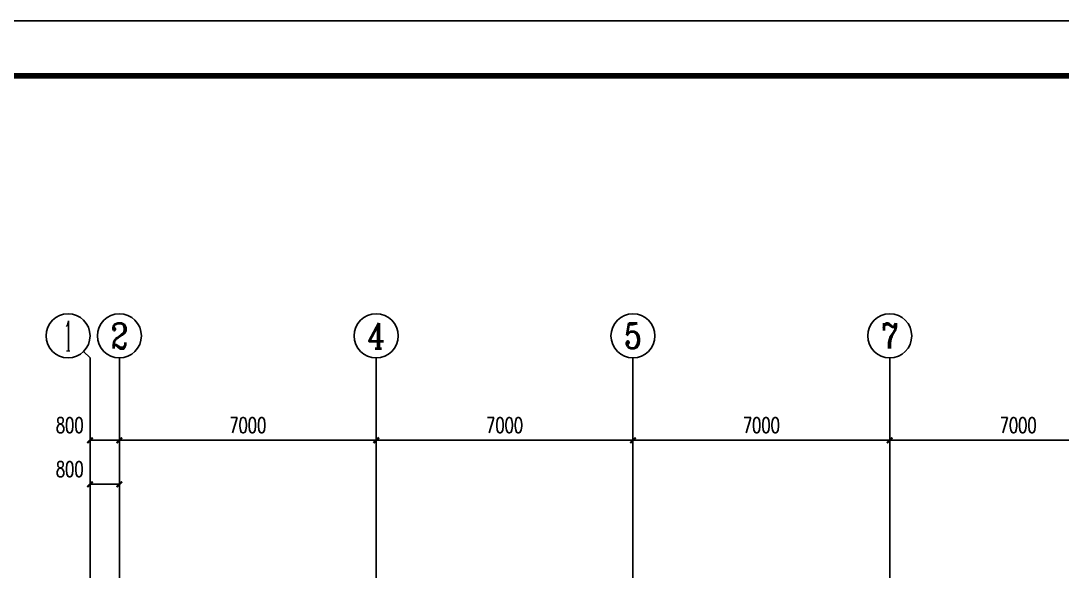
# Model space of a CAD drawing. Extents: x 0 to 302064749, y -59725395 to 1524223.
# Drawn here: x 2056921 to 2085308, y 1380221 to 1395423 of the extents above; entities that cross this region are included whole.
import ezdxf
from ezdxf.enums import TextEntityAlignment as Align

# ---------------------------------------------------------------- set-up
doc = ezdxf.new("R2010")
doc.units = 0
doc.header["$LTSCALE"] = 1000
for name, color, linetype in [('0-底图', 7, 'Continuous'), ('AXIS', 3, 'Continuous'), ('AXIS_TEXT', 7, 'Continuous'), ('BTTK', 7, 'Continuous'), ('PUB_TITLE', 4, 'Continuous')]:
    doc.layers.add(name, color=color, linetype=linetype)
doc.styles.add('_TCH_AXIS', font='COMPLEX', dxfattribs={"bigfont": 'GBCBIG'})
doc.styles.add('A_DIM_T3', font='simplex.shx', dxfattribs={"width": 0.7, "bigfont": 'gbcbig.shx'})
doc.styles.add('COMPLEX', font='COMPLEX')
doc.styles.add('HZ(TK)', font='geniso.shx', dxfattribs={"width": 0.9, "bigfont": 'hztxt.shx'})
doc.dimstyles.new('_TCH_ARCH&&150', dxfattribs={"dimtxt": 420, "dimasz": 150, "dimexe": 375, "dimexo": 450, "dimgap": 202.5, "dimtad": 1, "dimdec": 0, "dimzin": 0, "dimdsep": 46, "dimtxsty": 'A_DIM_T3', "dimblk": 'ARCHTICK', "dimcen": 0.09, "dimclrt": 7, "dimazin": 2, "dimtfac": 1, "dimtdec": 0, "dimtix": 1, "dimtmove": 2, "dimatfit": 3, "dimfxl": 150, "dimtolj": 1, "dimtzin": 0, "dimarcsym": 0})

# ---------------------------------------------------------------- blocks, each defined once
blk = doc.blocks.new('vhtemplate_2020年新竖式图框_A0')
at = {"layer": 'PUB_TITLE', "color": 7}
blk.add_lwpolyline([(0, 0), (1189, 0), (1189, 841), (0, 841)], close=True, dxfattribs=at)
at = {"layer": 'PUB_TITLE', "const_width": 1}
blk.add_lwpolyline([(25, 10), (1179, 10), (1179, 831), (25, 831)], close=True, dxfattribs=at)
at = {"layer": 'BTTK', "color": 4, "style": 'HZ(TK)', "width": 0.9}
for tag, p in [('合作单位', (1144, 743.5)), ('建设单位', (1144, 209.5)), ('工程名称', (1144, 176.5)), ('子项名称', (1154, 160)), ('图纸名称', (1144, 141))]:
    blk.add_attdef(tag, text='', height=3.5, dxfattribs=at).set_placement(p, align=Align.MIDDLE_CENTER)
for tag, p in [('注册证书号', (1156.5, 309.01)), ('注册印章号', (1156.5, 301.01)), ('设计号', (1154, 193)), ('图别', (1137.75, 34)), ('图号', (1170.25, 34)), ('版本号', (1137.75, 26)), ('日期', (1170.25, 26))]:
    blk.add_attdef(tag, text='', height=3.5, dxfattribs=at).set_placement(p, align=Align.MIDDLE)
blk = doc.blocks.new('_AXISO')
blk.add_circle((0, 0), 0.5)
at = {"layer": 'AXIS_TEXT', "style": 'COMPLEX', "width": 1.041667}
blk.add_attdef('A', text='', height=0.56, dxfattribs=at).set_placement((-0.25, -0.28), (0.25, -0.28), align=Align.FIT)
blk = doc.blocks.new('_ArchTick')
at = {"color": 0, "linetype": 'ByBlock', "const_width": 0.4}
blk.add_lwpolyline([(-0.5, -0.5), (0.5, 0.5)], dxfattribs=at)
blk = doc.blocks.new('*D792')
at = {"layer": 'AXIS', "color": 0, "lineweight": -2, "transparency": 16777216}
for p, q in [((1061411, -98025), (1061411, -95768)), ((1062211, -98025), (1062211, -95768)), ((1061411, -96143), (1062211, -96143))]:
    blk.add_line(p, q, dxfattribs=at)
at = {"layer": 'Defpoints', "color": 0, "transparency": 16777216}
for p in [(1062211, -96143), (1061411, -98475), (1062211, -98475)]:
    blk.add_point(p, dxfattribs=at)
at = {"layer": 'AXIS', "color": 0, "lineweight": -2, "transparency": 16777216, "xscale": 150, "yscale": 150, "zscale": 150, "rotation": 180}
blk.add_blockref('_ArchTick', (1061411, -96143), dxfattribs=at)
at = {"layer": 'AXIS', "color": 0, "lineweight": -2, "transparency": 16777216, "xscale": 150, "yscale": 150, "zscale": 150}
blk.add_blockref('_ArchTick', (1062211, -96143), dxfattribs=at)
at = {"layer": 'AXIS', "color": 7, "transparency": 16777216, "insert": (1060856, -95731), "char_height": 420, "attachment_point": 5, "style": 'A_DIM_T3'}
blk.add_mtext('\\A1;800', dxfattribs=at)
blk = doc.blocks.new('*D860')
at = {"layer": 'AXIS', "color": 0, "lineweight": -2, "transparency": 16777216}
for p, q in [((1061411, -98243), (1061411, -94568)), ((1062211, -98243), (1062211, -94568)), ((1061411, -94943), (1062211, -94943))]:
    blk.add_line(p, q, dxfattribs=at)
at = {"layer": 'Defpoints', "color": 0, "transparency": 16777216}
for p in [(1062211, -94943), (1061411, -98693), (1062211, -98693)]:
    blk.add_point(p, dxfattribs=at)
at = {"layer": 'AXIS', "color": 0, "lineweight": -2, "transparency": 16777216, "xscale": 150, "yscale": 150, "zscale": 150, "rotation": 180}
blk.add_blockref('_ArchTick', (1061411, -94943), dxfattribs=at)
at = {"layer": 'AXIS', "color": 0, "lineweight": -2, "transparency": 16777216, "xscale": 150, "yscale": 150, "zscale": 150}
blk.add_blockref('_ArchTick', (1062211, -94943), dxfattribs=at)
at = {"layer": 'AXIS', "color": 7, "transparency": 16777216, "insert": (1060856, -94531), "char_height": 420, "attachment_point": 5, "style": 'A_DIM_T3'}
blk.add_mtext('\\A1;800', dxfattribs=at)
blk = doc.blocks.new('*D861')
at = {"layer": 'AXIS', "color": 0, "lineweight": -2, "transparency": 16777216}
for p, q in [((1062211, -98243), (1062211, -94568)), ((1069211, -98243), (1069211, -94568)), ((1062211, -94943), (1069211, -94943))]:
    blk.add_line(p, q, dxfattribs=at)
at = {"layer": 'Defpoints', "color": 0, "transparency": 16777216}
for p in [(1069211, -94943), (1062211, -98693), (1069211, -98693)]:
    blk.add_point(p, dxfattribs=at)
at = {"layer": 'AXIS', "color": 0, "lineweight": -2, "transparency": 16777216, "xscale": 150, "yscale": 150, "zscale": 150, "rotation": 180}
blk.add_blockref('_ArchTick', (1062211, -94943), dxfattribs=at)
at = {"layer": 'AXIS', "color": 0, "lineweight": -2, "transparency": 16777216, "xscale": 150, "yscale": 150, "zscale": 150}
blk.add_blockref('_ArchTick', (1069211, -94943), dxfattribs=at)
at = {"layer": 'AXIS', "color": 7, "transparency": 16777216, "insert": (1065711, -94531), "char_height": 420, "attachment_point": 5, "style": 'A_DIM_T3'}
blk.add_mtext('\\A1;7000', dxfattribs=at)
blk = doc.blocks.new('*D862')
at = {"layer": 'AXIS', "color": 0, "lineweight": -2, "transparency": 16777216}
for p, q in [((1069211, -98243), (1069211, -94568)), ((1076211, -98243), (1076211, -94568)), ((1069211, -94943), (1076211, -94943))]:
    blk.add_line(p, q, dxfattribs=at)
at = {"layer": 'Defpoints', "color": 0, "transparency": 16777216}
for p in [(1076211, -94943), (1069211, -98693), (1076211, -98693)]:
    blk.add_point(p, dxfattribs=at)
at = {"layer": 'AXIS', "color": 0, "lineweight": -2, "transparency": 16777216, "xscale": 150, "yscale": 150, "zscale": 150, "rotation": 180}
blk.add_blockref('_ArchTick', (1069211, -94943), dxfattribs=at)
at = {"layer": 'AXIS', "color": 0, "lineweight": -2, "transparency": 16777216, "xscale": 150, "yscale": 150, "zscale": 150}
blk.add_blockref('_ArchTick', (1076211, -94943), dxfattribs=at)
at = {"layer": 'AXIS', "color": 7, "transparency": 16777216, "insert": (1072711, -94531), "char_height": 420, "attachment_point": 5, "style": 'A_DIM_T3'}
blk.add_mtext('\\A1;7000', dxfattribs=at)
blk = doc.blocks.new('*D863')
at = {"layer": 'AXIS', "color": 0, "lineweight": -2, "transparency": 16777216}
for p, q in [((1076211, -98243), (1076211, -94568)), ((1083211, -98243), (1083211, -94568)), ((1076211, -94943), (1083211, -94943))]:
    blk.add_line(p, q, dxfattribs=at)
at = {"layer": 'Defpoints', "color": 0, "transparency": 16777216}
for p in [(1083211, -94943), (1076211, -98693), (1083211, -98693)]:
    blk.add_point(p, dxfattribs=at)
at = {"layer": 'AXIS', "color": 0, "lineweight": -2, "transparency": 16777216, "xscale": 150, "yscale": 150, "zscale": 150, "rotation": 180}
blk.add_blockref('_ArchTick', (1076211, -94943), dxfattribs=at)
at = {"layer": 'AXIS', "color": 0, "lineweight": -2, "transparency": 16777216, "xscale": 150, "yscale": 150, "zscale": 150}
blk.add_blockref('_ArchTick', (1083211, -94943), dxfattribs=at)
at = {"layer": 'AXIS', "color": 7, "transparency": 16777216, "insert": (1079711, -94531), "char_height": 420, "attachment_point": 5, "style": 'A_DIM_T3'}
blk.add_mtext('\\A1;7000', dxfattribs=at)
blk = doc.blocks.new('*D864')
at = {"layer": 'AXIS', "color": 0, "lineweight": -2, "transparency": 16777216}
for p, q in [((1083211, -98243), (1083211, -94568)), ((1090211, -98243), (1090211, -94568)), ((1083211, -94943), (1090211, -94943))]:
    blk.add_line(p, q, dxfattribs=at)
at = {"layer": 'Defpoints', "color": 0, "transparency": 16777216}
for p in [(1090211, -94943), (1083211, -98693), (1090211, -98693)]:
    blk.add_point(p, dxfattribs=at)
at = {"layer": 'AXIS', "color": 0, "lineweight": -2, "transparency": 16777216, "xscale": 150, "yscale": 150, "zscale": 150, "rotation": 180}
blk.add_blockref('_ArchTick', (1083211, -94943), dxfattribs=at)
at = {"layer": 'AXIS', "color": 0, "lineweight": -2, "transparency": 16777216, "xscale": 150, "yscale": 150, "zscale": 150}
blk.add_blockref('_ArchTick', (1090211, -94943), dxfattribs=at)
at = {"layer": 'AXIS', "color": 7, "transparency": 16777216, "insert": (1086711, -94531), "char_height": 420, "attachment_point": 5, "style": 'A_DIM_T3'}
blk.add_mtext('\\A1;7000', dxfattribs=at)
blk = doc.blocks.new('jgfjh')
at = {"layer": 'AXIS'}
for p, q in [((1061235.6, -92517.7), (1061411.3, -92693.4)), ((1061411.3, -98693.4), (1061411.3, -92693.4)), ((1062211.3, -98693.4), (1062211.3, -92693.4)), ((1069211.3, -98693.4), (1069211.3, -92693.4)), ((1076211.3, -98693.4), (1076211.3, -92693.4)), ((1083211.3, -98693.4), (1083211.3, -92693.4))]:
    blk.add_line(p, q, dxfattribs=at)
ref = blk.add_blockref('_AXISO', (1060811.3, -92093.4), dxfattribs=dict(at, xscale=1200, yscale=1200, zscale=1200))
ref.add_attrib('A', '1', dxfattribs={"layer": 'AXIS_TEXT', "height": 817.2, "style": '_TCH_AXIS', "width": 0.555556}).set_placement((1060714, -92502), (1060908.6, -92502), align=Align.FIT)
ref = blk.add_blockref('_AXISO', (1062211.3, -92093.4), dxfattribs=dict(at, xscale=1200, yscale=1200, zscale=1200))
ref.add_attrib('A', '2', dxfattribs={"layer": 'AXIS_TEXT', "height": 698.9, "style": '_TCH_AXIS'}).set_placement((1061978.3, -92442.9), (1062444.3, -92442.9), align=Align.FIT)
ref = blk.add_blockref('_AXISO', (1069211.3, -92093.4), dxfattribs=dict(at, xscale=1200, yscale=1200, zscale=1200))
ref.add_attrib('A', '4', dxfattribs={"layer": 'AXIS_TEXT', "height": 683.5, "style": '_TCH_AXIS', "width": 0.9375}).set_placement((1068967.2, -92435.2), (1069455.4, -92435.2), align=Align.FIT)
ref = blk.add_blockref('_AXISO', (1076211.3, -92093.4), dxfattribs=dict(at, xscale=1200, yscale=1200, zscale=1200))
ref.add_attrib('A', '5', dxfattribs={"layer": 'AXIS_TEXT', "height": 698.9, "style": '_TCH_AXIS'}).set_placement((1075978.3, -92442.9), (1076444.3, -92442.9), align=Align.FIT)
ref = blk.add_blockref('_AXISO', (1083211.3, -92093.4), dxfattribs=dict(at, xscale=1200, yscale=1200, zscale=1200))
ref.add_attrib('A', '7', dxfattribs={"layer": 'AXIS_TEXT', "height": 698.9, "style": '_TCH_AXIS'}).set_placement((1082978.3, -92442.9), (1083444.3, -92442.9), align=Align.FIT)
for base, p1, p2, picture, middle in [((1062211.3, -94943.4), (1061411.3, -98693.4), (1062211.3, -98693.4), '*D860', (1060856.3, -94530.9)), ((1062211.3, -96143.4), (1061411.3, -98475.3), (1062211.3, -98475.3), '*D792', (1060856.3, -95730.9))]:
    dim = blk.add_linear_dim(base=base, p1=p1, p2=p2, angle=0, dimstyle='_TCH_ARCH&&150', dxfattribs=at)
    dim.commit()
    dim.dimension.update_dxf_attribs({"geometry": picture, "text_midpoint": middle, "dimtype": 129})
for p1, p2, picture, middle in [((1062211.3, -98693.4), (1069211.3, -98693.4), '*D861', (1065711.3, -94530.9)), ((1069211.3, -98693.4), (1076211.3, -98693.4), '*D862', (1072711.3, -94530.9)), ((1076211.3, -98693.4), (1083211.3, -98693.4), '*D863', (1079711.3, -94530.9)), ((1083211.3, -98693.4), (1090211.3, -98693.4), '*D864', (1086711.3, -94530.9))]:
    dim = blk.add_aligned_dim(p1=p1, p2=p2, distance=3750, dimstyle='_TCH_ARCH&&150', dxfattribs=at)
    dim.commit()
    dim.dimension.update_dxf_attribs({"geometry": picture, "text_midpoint": middle})

msp = doc.modelspace()

# ---------------------------------------------------------------- block references
at = {"layer": '0-底图', "xscale": 150, "yscale": 150, "zscale": 150}
msp.add_blockref('vhtemplate_2020年新竖式图框_A0', (2031892, 1269273), dxfattribs=at)
at = {"layer": '0-底图'}
msp.add_blockref('jgfjh', (997397, 1478924), dxfattribs=at)

doc.saveas('drawing.dxf')
